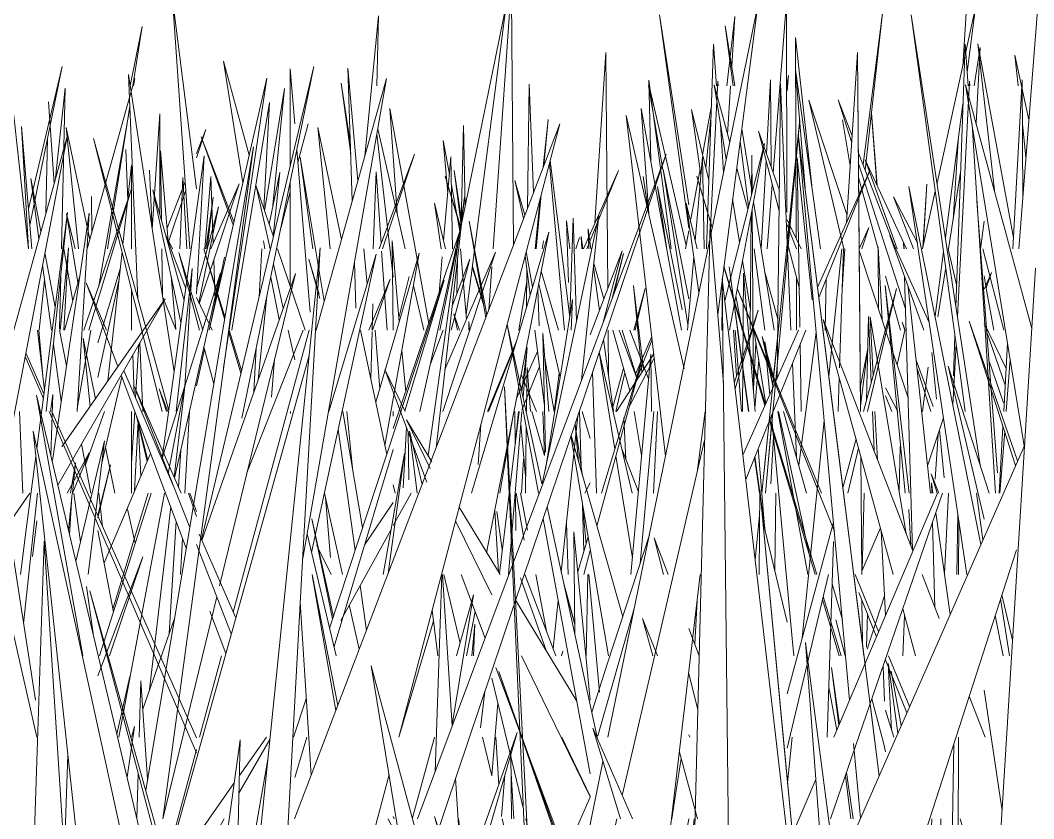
# Model space of a CAD drawing. Header units: millimetres. Extents: x -9575 to 27274, y -4387 to 11354.
# Drawn here: x -5585.32 to -5550.96, y 3088.62 to 3115.67 of the extents above; entities that cross this region are included whole.
import ezdxf

# ---------------------------------------------------------------- set-up
doc = ezdxf.new("R2010")
doc.units = ezdxf.units.MM
doc.layers.add('G-IMPT', color=8, linetype='Continuous', lineweight=9)

# ---------------------------------------------------------------- blocks, each defined once
blk = doc.blocks.new('Grass Array - 25_dwg-V15-North')
at = {"layer": 'G-IMPT'}
for p, q in [((-5569.29, 3107.931), (-5568.671, 3116.865)), ((-5568.598, 3108.05), (-5568.671, 3116.865)), ((-5554.236, 3110.147), (-5552.927, 3116.099)), ((-5553.214, 3113.917), (-5552.927, 3116.099)), ((-5561.416, 3115.485), (-5561.152, 3113.449)), ((-5561.416, 3115.485), (-5561.089, 3113.449)), ((-5552.292, 3109.908), (-5552.857, 3114.87)), ((-5551.647, 3108.298), (-5552.857, 3114.87)), ((-5551.483, 3113.449), (-5551.595, 3114.484)), ((-5551.121, 3112.296), (-5551.595, 3114.484)), ((-5581.328, 3106.217), (-5581.653, 3113.837)), ((-5580.102, 3103.758), (-5581.653, 3113.837)), ((-5576.164, 3114.024), (-5576.011, 3112.159)), ((-5576.164, 3114.024), (-5576.163, 3110.745)), ((-5573.872, 3110.235), (-5574.214, 3114.054)), ((-5574.06, 3109.559), (-5574.214, 3114.054)), ((-5576.865, 3112.881), (-5578.141, 3105.172)), ((-5578.141, 3105.172), (-5576.865, 3112.881)), ((-5576.865, 3112.881), (-5577.06, 3109.28)), ((-5557.394, 3107.931), (-5558.581, 3112.967)), ((-5557.289, 3109.094), (-5558.581, 3112.967)), ((-5553.954, 3108.304), (-5553.356, 3112.843)), ((-5551.22, 3111.022), (-5551.343, 3112.16)), ((-5560.855, 3111.997), (-5560.507, 3109.831)), ((-5559.59, 3109.216), (-5560.29, 3111.915)), ((-5559.582, 3109.909), (-5560.29, 3111.915)), ((-5580.284, 3102.449), (-5582.836, 3111.662)), ((-5580.502, 3102.413), (-5582.836, 3111.662)), ((-5578.1, 3108.739), (-5579.182, 3111.72)), ((-5578.076, 3108.844), (-5579.182, 3111.72)), ((-5561.43, 3106.166), (-5560.088, 3111.492)), ((-5561.27, 3105.172), (-5560.088, 3111.492)), ((-5560.91, 3111.578), (-5560.623, 3109.368)), ((-5575.939, 3111.288), (-5575.487, 3105.776)), ((-5560.53, 3109.739), (-5560.517, 3111.1)), ((-5560.507, 3109.827), (-5560.517, 3111.1)), ((-5581.547, 3110.767), (-5581.841, 3108.071)), ((-5581.547, 3110.767), (-5581.546, 3107.931)), ((-5558.884, 3105.273), (-5558.974, 3111.006)), ((-5558.472, 3106.196), (-5558.974, 3111.006)), ((-5580.846, 3108.593), (-5580.938, 3110.596)), ((-5576.882, 3108.761), (-5576.513, 3110.517)), ((-5576.741, 3108.35), (-5576.513, 3110.517)), ((-5563.522, 3110.619), (-5562.682, 3105.366)), ((-5563.522, 3110.619), (-5562.655, 3106.238)), ((-5579.812, 3110.346), (-5579.907, 3107.931)), ((-5579.812, 3110.346), (-5579.668, 3107.931)), ((-5579.249, 3106.068), (-5577.898, 3110.126)), ((-5578.854, 3107.931), (-5577.898, 3110.126)), ((-5576.163, 3110.195), (-5576.162, 3106.657)), ((-5568.21, 3109.068), (-5568.553, 3110.241)), ((-5568.255, 3108.95), (-5568.553, 3110.241)), ((-5583.165, 3105.172), (-5581.552, 3109.96)), ((-5582.992, 3105.172), (-5581.552, 3109.96)), ((-5579.869, 3105.43), (-5580.822, 3109.929)), ((-5579.765, 3106.177), (-5580.822, 3109.929)), ((-5554.724, 3107.931), (-5554.295, 3109.878)), ((-5560.457, 3109.521), (-5559.757, 3105.172)), ((-5579.34, 3106.559), (-5578.593, 3109.345)), ((-5579.261, 3106.093), (-5578.593, 3109.345)), ((-5565.699, 3109.059), (-5567.62, 3099.962)), ((-5565.699, 3109.059), (-5566.29, 3103.476)), ((-5560.574, 3105.172), (-5560.536, 3109.098)), ((-5560.459, 3103.095), (-5560.503, 3109.271)), ((-5566.684, 3105.634), (-5566.568, 3108.969)), ((-5566.456, 3105.472), (-5566.568, 3108.969)), ((-5558.846, 3107.931), (-5559.317, 3108.906)), ((-5559.006, 3107.931), (-5559.317, 3108.742)), ((-5572.671, 3101.838), (-5570.424, 3108.493)), ((-5571.768, 3102.413), (-5570.424, 3108.493)), ((-5566.046, 3107.931), (-5566.068, 3108.6)), ((-5565.974, 3107.931), (-5566.068, 3108.6)), ((-5577.022, 3107.931), (-5577.077, 3108.198)), ((-5572.467, 3105.462), (-5572.714, 3108.202)), ((-5572.67, 3105.172), (-5572.714, 3108.202)), ((-5558.904, 3106.569), (-5559.317, 3108.161)), ((-5581.868, 3107.826), (-5582.345, 3103.456)), ((-5577.133, 3107.931), (-5577.222, 3106.299)), ((-5573.557, 3106.728), (-5573.665, 3107.931)), ((-5573.264, 3102.736), (-5571.79, 3107.775)), ((-5572.953, 3101.267), (-5571.79, 3107.775)), ((-5570.996, 3102.413), (-5569.203, 3107.817)), ((-5570.919, 3103.843), (-5569.203, 3107.817)), ((-5568.03, 3106.366), (-5568.202, 3107.688)), ((-5567.952, 3106.629), (-5568.163, 3107.837)), ((-5564.911, 3107.862), (-5565.995, 3105.012)), ((-5564.911, 3107.862), (-5565.555, 3105.441)), ((-5560.437, 3107.931), (-5560.079, 3105.172)), ((-5555.98, 3105.172), (-5556.879, 3107.866)), ((-5554.304, 3105.647), (-5554.016, 3107.833)), ((-5553.569, 3106.663), (-5553.855, 3107.931)), ((-5575.184, 3106.394), (-5575.534, 3107.576)), ((-5575.163, 3106.246), (-5575.534, 3107.576)), ((-5573.936, 3105.919), (-5573.989, 3107.476)), ((-5570.709, 3105.172), (-5570.075, 3107.581)), ((-5570.674, 3105.989), (-5570.075, 3107.581)), ((-5569.433, 3105.864), (-5569.333, 3107.314)), ((-5565.529, 3106.236), (-5565.87, 3107.438)), ((-5576.536, 3105.536), (-5576.825, 3106.959)), ((-5572.133, 3106.985), (-5572.478, 3105.592)), ((-5567.07, 3105.172), (-5567.655, 3107.172)), ((-5565.681, 3105.836), (-5565.885, 3107.296)), ((-5561.528, 3105.172), (-5561.509, 3106.965)), ((-5560.792, 3107.107), (-5560.831, 3102.413)), ((-5560.792, 3107.107), (-5560.402, 3102.413)), ((-5560.402, 3102.413), (-5560.792, 3107.107)), ((-5567.014, 3103.577), (-5567.742, 3106.727)), ((-5581.545, 3106.546), (-5581.544, 3105.172)), ((-5577.254, 3103.489), (-5576.955, 3106.326)), ((-5573.386, 3105.172), (-5573.362, 3106.069)), ((-5567.516, 3100.451), (-5566.591, 3106.212)), ((-5566.638, 3105.172), (-5566.591, 3106.212)), ((-5570.614, 3105.724), (-5570.49, 3105.172)), ((-5570.614, 3105.724), (-5570.425, 3105.172)), ((-5570.425, 3105.172), (-5570.614, 3105.724)), ((-5556.56, 3105.631), (-5556.631, 3102.787)), ((-5556.56, 3105.631), (-5556.467, 3103.393)), ((-5555.315, 3105.172), (-5555.413, 3105.44)), ((-5555.327, 3105.172), (-5555.413, 3105.44)), ((-5582.954, 3102.584), (-5583.191, 3104.896)), ((-5582.77, 3102.848), (-5583.191, 3104.896)), ((-5573.429, 3103.521), (-5573.387, 3105.128)), ((-5573.131, 3103.189), (-5573.291, 3105.172)), ((-5571.41, 3104.032), (-5570.981, 3105.172)), ((-5567.542, 3102.614), (-5567.875, 3105.172)), ((-5567.393, 3102.413), (-5567.596, 3105.069)), ((-5567.507, 3101.036), (-5567.596, 3105.069)), ((-5564.647, 3103.127), (-5565.227, 3105.172)), ((-5564.397, 3103.515), (-5565.01, 3105.172)), ((-5555.215, 3102.879), (-5555.978, 3105.166)), ((-5555.589, 3103.998), (-5555.331, 3105.172)), ((-5581.408, 3102.877), (-5581.297, 3104.692)), ((-5581.165, 3102.413), (-5581.265, 3104.748)), ((-5577.316, 3104.56), (-5577.396, 3103.084)), ((-5569.476, 3102.413), (-5568.494, 3104.804)), ((-5569.439, 3102.413), (-5568.549, 3104.619)), ((-5565.202, 3102.413), (-5565.544, 3104.855)), ((-5558.839, 3102.413), (-5558.875, 3104.709)), ((-5556.84, 3103.224), (-5556.587, 3104.555)), ((-5572.251, 3103.08), (-5572.378, 3104.484)), ((-5567.215, 3102.413), (-5567.532, 3104.224)), ((-5565.16, 3101.143), (-5565.69, 3104.422)), ((-5564.575, 3099.654), (-5565.689, 3104.425)), ((-5565.108, 3102.413), (-5563.842, 3104.375)), ((-5564.674, 3102.569), (-5563.824, 3104.222)), ((-5564.612, 3096.895), (-5563.943, 3104.353)), ((-5563.915, 3102.413), (-5563.943, 3104.353)), ((-5556.835, 3102.599), (-5556.588, 3104.507)), ((-5554.257, 3102.836), (-5554.411, 3104.42)), ((-5568.135, 3103.907), (-5568.155, 3102.413)), ((-5568.155, 3102.413), (-5568.135, 3103.907)), ((-5568.135, 3103.907), (-5568.015, 3102.413)), ((-5554.367, 3102.583), (-5554.942, 3104.154)), ((-5554.443, 3102.413), (-5554.912, 3103.877)), ((-5554.533, 3103.915), (-5554.731, 3102.413)), ((-5551.98, 3102.705), (-5552.469, 3104.126)), ((-5565.784, 3099.654), (-5565.914, 3103.759)), ((-5555.568, 3102.413), (-5555.978, 3103.22)), ((-5555.769, 3102.413), (-5555.978, 3102.942)), ((-5581.543, 3102.413), (-5581.542, 3099.654)), ((-5581.542, 3100.666), (-5581.436, 3102.413)), ((-5576.161, 3102.413), (-5576.161, 3102.349)), ((-5568.542, 3101.259), (-5568.551, 3102.413)), ((-5566.418, 3102.266), (-5566.978, 3096.975)), ((-5566.299, 3100.544), (-5566.358, 3102.413)), ((-5565.995, 3101.498), (-5566.262, 3102.413)), ((-5556.426, 3102.413), (-5556.371, 3101.089)), ((-5581.441, 3099.725), (-5581.316, 3102.093)), ((-5581.234, 3100.212), (-5581.316, 3102.093)), ((-5572.333, 3099.833), (-5572.225, 3101.885)), ((-5569.703, 3101.973), (-5569.796, 3100.618)), ((-5568.162, 3101.867), (-5568.192, 3099.654)), ((-5568.192, 3099.654), (-5568.162, 3101.867)), ((-5572.149, 3100.105), (-5572.172, 3101.741)), ((-5553.999, 3100.168), (-5554.156, 3101.794)), ((-5582.113, 3099.654), (-5582.432, 3101.202)), ((-5560.299, 3101.167), (-5560.07, 3098.4)), ((-5560.07, 3098.4), (-5560.299, 3101.167)), ((-5564.563, 3097.45), (-5565.123, 3100.917)), ((-5566.174, 3099.654), (-5565.995, 3100.002)), ((-5582.536, 3098.51), (-5582.654, 3099.654)), ((-5574.971, 3099.493), (-5574.804, 3097.469)), ((-5568.518, 3098.378), (-5568.529, 3099.654)), ((-5556.708, 3099.654), (-5556.773, 3097.04)), ((-5566.207, 3097.682), (-5566.257, 3099.238)), ((-5566.746, 3096.895), (-5566.802, 3098.637)), ((-5566.137, 3094.136), (-5566.07, 3096.895)), ((-5567.08, 3096.011), (-5567.252, 3094.384)), ((-5556.018, 3092.6), (-5556.067, 3093.784))]:
    blk.add_line(p, q, dxfattribs=at)
blk = doc.blocks.new('Grass Array - Grass Array-440235-North')
blk.add_blockref('Grass Array - 25_dwg-V15-North', (0, 0))
blk = doc.blocks.new('Grass Array - 25_dwg-V20-North')
at = {"layer": 'G-IMPT'}
for p, q in [((-5579.571, 3107.931), (-5580.159, 3116.393)), ((-5579.349, 3109.955), (-5580.159, 3116.393)), ((-5556.743, 3110.783), (-5556.09, 3115.907)), ((-5556.673, 3110.601), (-5556.09, 3115.907)), ((-5553.366, 3114.104), (-5553.252, 3115.928)), ((-5573.64, 3111.063), (-5573.171, 3115.818)), ((-5573.231, 3113.449), (-5573.171, 3115.818)), ((-5561.367, 3113.449), (-5561.096, 3115.8)), ((-5561.197, 3114.119), (-5561.096, 3115.8)), ((-5581.587, 3113.449), (-5581.185, 3115.463)), ((-5581.499, 3113.449), (-5581.185, 3115.463)), ((-5559.009, 3108.287), (-5559.036, 3115.093)), ((-5558.485, 3110.073), (-5559.036, 3115.093)), ((-5577.773, 3110.165), (-5578.426, 3114.291)), ((-5577.558, 3111.105), (-5578.426, 3114.291)), ((-5574.125, 3111.459), (-5574.437, 3113.544)), ((-5574.115, 3111.147), (-5574.437, 3113.544)), ((-5563.941, 3110.904), (-5564.003, 3113.642)), ((-5563.251, 3107.931), (-5564.003, 3113.642)), ((-5559.329, 3113.449), (-5559.268, 3113.798)), ((-5559.317, 3113.278), (-5559.268, 3113.798)), ((-5577.035, 3109.206), (-5576.361, 3113.359)), ((-5576.75, 3109.391), (-5576.361, 3113.359)), ((-5563.53, 3110.619), (-5564.016, 3113.449)), ((-5562.746, 3108.035), (-5564.001, 3113.449)), ((-5561.335, 3111.796), (-5561.237, 3113.449)), ((-5584.362, 3112.905), (-5584.173, 3110.143)), ((-5584.173, 3110.143), (-5584.362, 3112.905)), ((-5582.358, 3107.931), (-5581.607, 3112.758)), ((-5580.845, 3108.59), (-5580.59, 3112.505)), ((-5580.591, 3109.108), (-5580.59, 3112.505)), ((-5562.244, 3110.42), (-5562.558, 3112.648)), ((-5561.975, 3110.259), (-5562.558, 3112.648)), ((-5562.183, 3111.113), (-5561.89, 3112.716)), ((-5562.077, 3110.677), (-5561.899, 3112.47)), ((-5556.278, 3110.092), (-5556.462, 3112.518)), ((-5556.266, 3110.068), (-5556.461, 3112.531)), ((-5570.373, 3108.822), (-5570.294, 3112.109)), ((-5570.239, 3109.362), (-5570.294, 3112.109)), ((-5557.183, 3110.739), (-5557.436, 3112.297)), ((-5579.349, 3111.16), (-5579.03, 3111.974)), ((-5579.349, 3111.007), (-5579.03, 3111.974)), ((-5584.391, 3111.673), (-5584.45, 3109.14)), ((-5570.826, 3109.815), (-5570.981, 3111.598)), ((-5570.77, 3110.461), (-5570.981, 3111.598)), ((-5553.688, 3108.913), (-5553.523, 3111.577)), ((-5581.735, 3111.29), (-5581.677, 3109.575)), ((-5580.566, 3111.246), (-5580.532, 3108.902)), ((-5580.566, 3111.246), (-5580.292, 3108.049)), ((-5573.353, 3107.931), (-5573.257, 3110.54)), ((-5573.085, 3108.114), (-5573.257, 3110.54)), ((-5570.346, 3108.84), (-5570.602, 3110.579)), ((-5570.602, 3110.579), (-5570.366, 3108.742)), ((-5570.367, 3108.741), (-5570.602, 3110.579)), ((-5562.581, 3108.937), (-5562.272, 3110.624)), ((-5580.342, 3108.63), (-5579.728, 3110.194)), ((-5579.057, 3107.931), (-5578.86, 3110.378)), ((-5578.778, 3108.105), (-5578.86, 3110.378)), ((-5570.411, 3108.522), (-5570.701, 3110.089)), ((-5564.019, 3109.151), (-5564.195, 3110.378)), ((-5564.017, 3109.182), (-5564.195, 3110.378)), ((-5556.234, 3107.931), (-5556.9, 3110.35)), ((-5580.299, 3108.132), (-5579.709, 3109.918)), ((-5582.908, 3109.702), (-5582.894, 3108.475)), ((-5555.028, 3107.931), (-5555.712, 3109.692)), ((-5554.901, 3108.125), (-5555.712, 3109.692)), ((-5583.365, 3106.789), (-5583.756, 3109.125)), ((-5583.454, 3107.931), (-5583.756, 3109.125)), ((-5566.683, 3107.931), (-5566.8, 3108.872)), ((-5566.736, 3106.791), (-5566.8, 3108.872)), ((-5566.305, 3108.35), (-5566.284, 3107.931)), ((-5566.305, 3108.35), (-5566.241, 3107.931)), ((-5562.765, 3107.931), (-5562.655, 3108.533)), ((-5566.484, 3107.931), (-5566.353, 3108.314)), ((-5566.481, 3107.931), (-5566.353, 3108.314)), ((-5556.095, 3105.516), (-5556.233, 3107.999)), ((-5556.218, 3105.884), (-5556.233, 3107.999)), ((-5580.518, 3107.931), (-5580.495, 3106.314)), ((-5578.871, 3105.375), (-5578.393, 3107.642)), ((-5572.877, 3105.172), (-5573.066, 3107.843)), ((-5565.249, 3106.258), (-5564.864, 3107.769)), ((-5565.18, 3106.443), (-5564.864, 3107.769)), ((-5578.707, 3106.15), (-5578.758, 3107.544)), ((-5580.203, 3107.006), (-5580.048, 3105.203)), ((-5558.997, 3105.172), (-5559.004, 3106.955)), ((-5555.475, 3105.172), (-5555.978, 3107.001)), ((-5568.411, 3105.172), (-5568.149, 3106.828)), ((-5580.045, 3105.195), (-5580.495, 3106.316)), ((-5564.907, 3105.172), (-5564.439, 3103.63)), ((-5564.654, 3105.172), (-5564.018, 3103.525)), ((-5564.018, 3103.525), (-5564.654, 3105.172)), ((-5564.46, 3103.685), (-5563.91, 3104.962)), ((-5564.408, 3103.545), (-5563.897, 3104.852)), ((-5581.501, 3104.34), (-5581.455, 3102.987)), ((-5572.671, 3102.263), (-5572.681, 3102.413)), ((-5568.327, 3099.654), (-5568.251, 3100.804))]:
    blk.add_line(p, q, dxfattribs=at)
blk = doc.blocks.new('Grass Array - 25_dwg-V22-North')
at = {"layer": 'G-IMPT'}
for p, q in [((-5556.278, 3110.092), (-5556.462, 3112.518)), ((-5556.266, 3110.068), (-5556.461, 3112.531)), ((-5564.019, 3109.151), (-5564.195, 3110.378)), ((-5564.017, 3109.182), (-5564.195, 3110.378)), ((-5566.484, 3107.931), (-5566.353, 3108.314)), ((-5566.481, 3107.931), (-5566.353, 3108.314))]:
    blk.add_line(p, q, dxfattribs=at)
blk = doc.blocks.new('Grass Array - Grass Array-V24-North')
for name in ['Grass Array - 25_dwg-V20-North', 'Grass Array - 25_dwg-V22-North']:
    blk.add_blockref(name, (0, 0))
blk = doc.blocks.new('Grass Array - 25_dwg-V30-North')
at = {"layer": 'G-IMPT'}
for p, q in [((-5559.313, 3108.162), (-5558.893, 3112.304)), ((-5559.295, 3107.931), (-5558.893, 3112.304)), ((-5559.775, 3103.596), (-5559.642, 3104.91)), ((-5560.051, 3102.658), (-5560.466, 3104.036)), ((-5560.069, 3102.618), (-5560.465, 3103.951)), ((-5560.099, 3100.404), (-5559.928, 3102.09)), ((-5559.961, 3100.67), (-5559.843, 3101.959))]:
    blk.add_line(p, q, dxfattribs=at)
blk = doc.blocks.new('Grass Array - 25_dwg-V34-North')
at = {"layer": 'G-IMPT'}
for p, q in [((-5559.313, 3108.162), (-5558.893, 3112.304)), ((-5559.295, 3107.931), (-5558.893, 3112.304)), ((-5560.069, 3102.618), (-5561.464, 3107.312)), ((-5560.051, 3102.658), (-5561.46, 3107.339)), ((-5560.819, 3103.847), (-5560.997, 3105.172)), ((-5560.818, 3103.902), (-5560.992, 3105.172)), ((-5559.775, 3103.596), (-5559.642, 3104.91)), ((-5560.174, 3099.654), (-5559.928, 3102.09)), ((-5559.961, 3100.67), (-5559.843, 3101.959)), ((-5568.726, 3099.764), (-5568.798, 3101.162)), ((-5568.743, 3099.654), (-5568.809, 3101.1))]:
    blk.add_line(p, q, dxfattribs=at)
blk = doc.blocks.new('Grass Array - 25_dwg-V37-North')
at = {"layer": 'G-IMPT'}
for p, q in [((-5559.313, 3108.162), (-5558.893, 3112.304)), ((-5559.295, 3107.931), (-5558.893, 3112.304)), ((-5560.069, 3102.618), (-5561.464, 3107.312)), ((-5560.051, 3102.658), (-5561.46, 3107.339)), ((-5560.626, 3102.413), (-5561.285, 3107.322)), ((-5560.615, 3102.413), (-5561.285, 3107.322)), ((-5559.775, 3103.596), (-5559.642, 3104.91)), ((-5560.174, 3099.654), (-5559.928, 3102.09)), ((-5559.961, 3100.67), (-5559.843, 3101.959)), ((-5568.726, 3099.764), (-5568.798, 3101.162)), ((-5568.743, 3099.654), (-5568.809, 3101.1)), ((-5560.256, 3099.654), (-5560.419, 3100.868)), ((-5560.065, 3098.381), (-5560.408, 3100.896))]:
    blk.add_line(p, q, dxfattribs=at)
blk = doc.blocks.new('Grass Array - Grass Array-440908-North')
for name in ['Grass Array - 25_dwg-V34-North', 'Grass Array - 25_dwg-V37-North', 'Grass Array - 25_dwg-V37-North', 'Grass Array - 25_dwg-V30-North']:
    blk.add_blockref(name, (0, 0))
blk = doc.blocks.new('Grass Array - 25_dwg-V40-North')
at = {"layer": 'G-IMPT'}
for p, q in [((-5567.586, 3110.702), (-5567.423, 3112.304)), ((-5567.566, 3110.754), (-5567.423, 3112.304)), ((-5554.718, 3107.958), (-5554.583, 3110.12)), ((-5554.708, 3108.002), (-5554.583, 3110.12)), ((-5567.825, 3107.931), (-5567.656, 3109.77)), ((-5567.843, 3108.162), (-5567.695, 3109.62)), ((-5569.601, 3105.991), (-5569.994, 3107.312)), ((-5569.624, 3106.123), (-5569.99, 3107.339))]:
    blk.add_line(p, q, dxfattribs=at)
blk = doc.blocks.new('Grass Array - 25_dwg-V44-North')
at = {"layer": 'G-IMPT'}
for p, q in [((-5567.586, 3110.702), (-5567.423, 3112.304)), ((-5567.566, 3110.754), (-5567.423, 3112.304)), ((-5554.718, 3107.958), (-5554.583, 3110.12)), ((-5554.708, 3108.002), (-5554.583, 3110.12)), ((-5567.825, 3107.931), (-5567.656, 3109.77)), ((-5567.843, 3108.162), (-5567.695, 3109.62)), ((-5569.601, 3105.991), (-5569.994, 3107.312)), ((-5569.624, 3106.123), (-5569.99, 3107.339))]:
    blk.add_line(p, q, dxfattribs=at)
blk = doc.blocks.new('Grass Array - 25_dwg-V46-North')
at = {"layer": 'G-IMPT'}
for p, q in [((-5559.34, 3116.294), (-5559.791, 3110.501)), ((-5559.34, 3116.294), (-5559.323, 3109.175)), ((-5570.35, 3108.822), (-5568.841, 3116.187)), ((-5570.203, 3105.703), (-5568.841, 3116.187)), ((-5562.655, 3109.418), (-5563.64, 3115.854)), ((-5562.655, 3108.627), (-5563.64, 3115.854)), ((-5562.056, 3107.931), (-5561.816, 3114.861)), ((-5561.709, 3113.449), (-5561.816, 3114.861)), ((-5565.466, 3114.584), (-5565.838, 3108.803)), ((-5565.466, 3114.584), (-5565.398, 3106.58)), ((-5565.398, 3106.58), (-5565.466, 3114.584)), ((-5552.976, 3113.449), (-5552.772, 3114.749)), ((-5552.911, 3112.185), (-5552.772, 3114.749)), ((-5585.041, 3109.285), (-5583.893, 3114.105)), ((-5584.993, 3108.729), (-5583.893, 3114.105)), ((-5558.709, 3109.984), (-5559.034, 3113.989)), ((-5559.034, 3113.989), (-5558.184, 3107.931)), ((-5581.433, 3113.7), (-5583.046, 3107.931)), ((-5583.046, 3107.931), (-5581.433, 3113.7)), ((-5581.433, 3113.7), (-5581.477, 3113.449)), ((-5568.119, 3109.305), (-5568.068, 3113.505)), ((-5567.914, 3109.843), (-5568.068, 3113.505)), ((-5561.668, 3113.603), (-5561.942, 3108.225)), ((-5561.383, 3110.952), (-5561.795, 3113.486)), ((-5561.264, 3111.534), (-5561.795, 3113.486)), ((-5561.668, 3113.603), (-5561.659, 3113.449)), ((-5561.659, 3113.449), (-5561.668, 3113.603)), ((-5560.02, 3111.151), (-5559.882, 3113.659)), ((-5559.865, 3110.713), (-5559.882, 3113.659)), ((-5557.591, 3112.972), (-5557.131, 3111.55)), ((-5557.591, 3112.972), (-5557.118, 3111.751)), ((-5557.118, 3111.751), (-5557.591, 3112.972)), ((-5581.605, 3112.715), (-5582.66, 3106.671)), ((-5572.542, 3109.121), (-5572.793, 3112.679)), ((-5571.471, 3105.392), (-5572.793, 3112.679)), ((-5575.903, 3110.847), (-5575.558, 3112.163)), ((-5567.586, 3110.702), (-5567.423, 3112.304)), ((-5567.566, 3110.754), (-5567.423, 3112.304)), ((-5561.575, 3112.135), (-5561.473, 3110.516)), ((-5561.473, 3110.516), (-5561.575, 3112.135)), ((-5583.34, 3107.931), (-5583.759, 3112.037)), ((-5582.958, 3108.246), (-5583.759, 3112.037)), ((-5572.671, 3106.965), (-5573.231, 3111.82)), ((-5572.27, 3107.931), (-5573.2, 3111.997)), ((-5573.153, 3107.931), (-5571.955, 3111.134)), ((-5573.036, 3107.931), (-5571.955, 3111.134)), ((-5556.907, 3111.206), (-5555.64, 3107.931)), ((-5555.64, 3107.931), (-5556.907, 3111.206)), ((-5570.967, 3108.198), (-5570.719, 3111.048)), ((-5570.661, 3107.931), (-5570.719, 3111.048)), ((-5567.38, 3110.823), (-5566.866, 3105.172)), ((-5567.356, 3110.912), (-5566.688, 3105.609)), ((-5566.688, 3105.609), (-5567.356, 3110.912)), ((-5560.198, 3107.931), (-5560.033, 3110.924)), ((-5556.904, 3110.848), (-5555.304, 3105.896)), ((-5555.585, 3107.931), (-5556.674, 3110.944)), ((-5555.273, 3107.931), (-5556.674, 3110.944)), ((-5570.385, 3108.651), (-5570.908, 3110.39)), ((-5570.388, 3108.638), (-5570.908, 3110.39)), ((-5566.227, 3107.931), (-5565.041, 3110.587)), ((-5566.109, 3107.931), (-5565.041, 3110.587)), ((-5560.648, 3109.268), (-5561.028, 3110.666)), ((-5553.842, 3107.931), (-5553.436, 3110.52)), ((-5559.821, 3110.108), (-5559.991, 3107.931)), ((-5554.718, 3107.958), (-5554.583, 3110.12)), ((-5554.708, 3108.002), (-5554.583, 3110.12)), ((-5576.477, 3108.663), (-5576.163, 3109.858)), ((-5567.825, 3107.931), (-5567.656, 3109.77)), ((-5563.41, 3107.981), (-5563.718, 3110.043)), ((-5562.878, 3105.866), (-5563.718, 3110.043)), ((-5579.03, 3107.931), (-5578.782, 3109.678)), ((-5578.982, 3107.931), (-5578.782, 3109.678)), ((-5571.052, 3107.931), (-5571.276, 3109.479)), ((-5570.902, 3107.931), (-5571.276, 3109.479)), ((-5567.866, 3107.931), (-5567.695, 3109.62)), ((-5560.929, 3108.153), (-5561.165, 3109.609)), ((-5552.767, 3107.931), (-5552.64, 3108.87)), ((-5556.872, 3107.931), (-5556.553, 3108.655)), ((-5556.787, 3107.931), (-5556.553, 3108.655)), ((-5583.685, 3107.957), (-5583.97, 3105.172)), ((-5583.685, 3107.957), (-5583.841, 3105.172)), ((-5583.541, 3106.159), (-5583.841, 3107.931)), ((-5571.12, 3106.431), (-5571.013, 3107.661)), ((-5571.098, 3105.172), (-5570.532, 3107.931)), ((-5570.188, 3105.534), (-5570.39, 3107.931)), ((-5570.521, 3106.393), (-5570.491, 3107.583)), ((-5569.601, 3105.991), (-5569.994, 3107.312)), ((-5569.624, 3106.123), (-5569.99, 3107.339)), ((-5560.566, 3105.919), (-5560.828, 3107.533)), ((-5583.292, 3107.049), (-5583.817, 3105.172)), ((-5583.817, 3105.172), (-5583.292, 3107.049)), ((-5582.687, 3104.737), (-5581.931, 3107.246)), ((-5568.16, 3105.929), (-5568.144, 3107.24)), ((-5559.635, 3105.54), (-5560.08, 3107.177)), ((-5554.204, 3105.628), (-5553.942, 3107.293)), ((-5582.687, 3103.571), (-5581.974, 3106.856)), ((-5571.639, 3105.172), (-5571.985, 3106.685)), ((-5564.191, 3103.834), (-5564.522, 3106.69)), ((-5564.24, 3103.758), (-5564.522, 3106.69)), ((-5567.723, 3105.32), (-5567.775, 3106.554)), ((-5564.516, 3105.172), (-5564.135, 3106.583)), ((-5564.471, 3105.172), (-5564.135, 3106.583)), ((-5561.052, 3106.34), (-5560.845, 3105.172)), ((-5582.922, 3105.172), (-5583.385, 3102.52)), ((-5565.387, 3105.172), (-5565.374, 3103.639)), ((-5565.374, 3103.639), (-5565.387, 3105.172)), ((-5561.135, 3105.172), (-5561.036, 3103.619)), ((-5561.036, 3103.619), (-5561.135, 3105.172)), ((-5560.869, 3102.413), (-5561.079, 3105.172)), ((-5560.041, 3102.681), (-5560.445, 3105.172)), ((-5560.46, 3103.182), (-5560.374, 3104.734)), ((-5568.495, 3102.851), (-5567.781, 3104.45)), ((-5576.802, 3102.902), (-5576.695, 3104.197)), ((-5568.308, 3102.463), (-5567.714, 3103.939)), ((-5565.223, 3102.557), (-5564.863, 3103.888)), ((-5560.411, 3102.522), (-5560.283, 3104.173)), ((-5567.818, 3102.413), (-5568.336, 3103.67)), ((-5567.044, 3103.708), (-5567.215, 3102.415)), ((-5565.128, 3102.413), (-5564.816, 3103.723)), ((-5568.542, 3101.26), (-5568.425, 3102.413)), ((-5567.549, 3100.925), (-5567.971, 3102.413)), ((-5567.539, 3100.951), (-5567.601, 3102.413)), ((-5564.784, 3100.786), (-5564.858, 3102.212)), ((-5564.251, 3100.92), (-5564.501, 3102.413)), ((-5568.347, 3101.992), (-5568.185, 3100.23)), ((-5559.876, 3099.966), (-5559.777, 3101.561)), ((-5554.297, 3100.126), (-5554.197, 3101.645)), ((-5564.924, 3101.15), (-5564.361, 3099.696))]:
    blk.add_line(p, q, dxfattribs=at)
blk = doc.blocks.new('Grass Array - Grass Array-V47-North')
for name in ['Grass Array - 25_dwg-V46-North', 'Grass Array - 25_dwg-V40-North', 'Grass Array - 25_dwg-V40-North', 'Grass Array - 25_dwg-V44-North']:
    blk.add_blockref(name, (0, 0))
blk = doc.blocks.new('Grass Array - 25_dwg-V51-North')
at = {"layer": 'G-IMPT'}
for p, q in [((-5550.81, 3116.294), (-5551.461, 3107.931)), ((-5562.773, 3104.17), (-5560.311, 3116.187)), ((-5561.673, 3105.703), (-5560.311, 3116.187)), ((-5585.036, 3107.931), (-5585.89, 3115.61)), ((-5552.774, 3100.602), (-5555.11, 3115.854)), ((-5553.474, 3103.86), (-5555.11, 3115.854)), ((-5553.594, 3105.953), (-5553.286, 3114.861)), ((-5553.179, 3113.449), (-5553.286, 3114.861)), ((-5556.935, 3114.584), (-5557.308, 3108.803)), ((-5556.935, 3114.584), (-5556.836, 3102.741)), ((-5556.834, 3102.413), (-5556.935, 3114.584)), ((-5579.178, 3098.083), (-5575.363, 3114.105)), ((-5577.801, 3102.192), (-5575.363, 3114.105)), ((-5578.917, 3105.172), (-5576.962, 3113.705)), ((-5578.425, 3103.891), (-5576.962, 3113.705)), ((-5572.903, 3113.7), (-5575.741, 3097.439)), ((-5572.903, 3113.7), (-5575.287, 3105.172)), ((-5575.287, 3105.172), (-5572.903, 3113.7)), ((-5559.659, 3103.536), (-5559.538, 3113.505)), ((-5559.187, 3105.172), (-5559.538, 3113.505)), ((-5553.138, 3113.603), (-5553.544, 3105.629)), ((-5551.279, 3101.255), (-5553.265, 3113.486)), ((-5551.02, 3105.23), (-5553.265, 3113.486)), ((-5553.138, 3113.603), (-5553.129, 3113.449)), ((-5553.129, 3113.449), (-5553.138, 3113.603)), ((-5551.668, 3107.931), (-5551.352, 3113.659)), ((-5551.329, 3109.618), (-5551.352, 3113.659)), ((-5583.794, 3113.373), (-5584.122, 3110.328)), ((-5583.794, 3113.373), (-5583.925, 3107.931)), ((-5564.012, 3109.121), (-5564.263, 3112.679)), ((-5562.9, 3105.172), (-5564.263, 3112.679)), ((-5572.484, 3091.377), (-5567.028, 3112.163)), ((-5571.307, 3100.956), (-5567.028, 3112.163)), ((-5563.442, 3100.905), (-5564.773, 3112.449)), ((-5562.808, 3103.859), (-5564.773, 3112.449)), ((-5560.174, 3099.654), (-5558.893, 3112.304)), ((-5559.961, 3100.67), (-5558.893, 3112.304)), ((-5553.045, 3112.135), (-5552.401, 3101.96)), ((-5552.255, 3099.654), (-5553.045, 3112.135)), ((-5585.034, 3107.931), (-5585.279, 3112.067)), ((-5584.925, 3107.931), (-5585.279, 3112.067)), ((-5574.81, 3107.931), (-5575.229, 3112.037)), ((-5574.428, 3108.246), (-5575.229, 3112.037)), ((-5558.94, 3111.815), (-5557.198, 3092.648)), ((-5558.94, 3111.815), (-5557.501, 3100.398)), ((-5556.2, 3090.071), (-5558.94, 3111.815)), ((-5594.233, 3073.653), (-5583.734, 3111.737)), ((-5585.908, 3100.295), (-5583.734, 3111.737)), ((-5581.066, 3089.58), (-5577.413, 3111.385)), ((-5580.507, 3100.849), (-5579.082, 3111.083)), ((-5579.349, 3106.399), (-5579.082, 3111.083)), ((-5578.939, 3100.092), (-5577.413, 3111.385)), ((-5568.573, 3095.88), (-5563.425, 3111.134)), ((-5567.604, 3099.962), (-5563.425, 3111.134)), ((-5575.011, 3106.159), (-5575.834, 3111.029)), ((-5575.4, 3107.931), (-5575.834, 3111.029)), ((-5562.436, 3108.198), (-5562.189, 3111.048)), ((-5562.131, 3107.931), (-5562.189, 3111.048)), ((-5561.855, 3108.651), (-5562.378, 3110.39)), ((-5561.858, 3108.638), (-5562.378, 3110.39)), ((-5558.285, 3106.615), (-5556.511, 3110.587)), ((-5558.243, 3106.281), (-5556.511, 3110.587)), ((-5584.687, 3108.28), (-5584.965, 3110.314)), ((-5584.622, 3108.515), (-5584.965, 3110.314)), ((-5576.851, 3107.931), (-5577.324, 3110.052)), ((-5576.737, 3108.336), (-5577.324, 3110.052)), ((-5553.226, 3096.895), (-5555.187, 3110.043)), ((-5553.011, 3099.208), (-5555.187, 3110.043)), ((-5571.493, 3100.922), (-5570.252, 3109.678)), ((-5571.223, 3101.175), (-5570.252, 3109.678)), ((-5562.307, 3106.444), (-5562.746, 3109.479)), ((-5562.372, 3107.931), (-5562.746, 3109.479)), ((-5552.181, 3100.338), (-5552.881, 3109.545)), ((-5584.756, 3101.165), (-5583.715, 3109.161)), ((-5584.436, 3102.413), (-5583.715, 3109.161)), ((-5584.227, 3100.759), (-5582.982, 3109.137)), ((-5583.391, 3102.413), (-5582.982, 3109.137)), ((-5569.499, 3105.692), (-5570.098, 3108.87)), ((-5569.534, 3105.6), (-5570.098, 3108.87)), ((-5562.554, 3084.079), (-5561.931, 3108.781)), ((-5561.477, 3103.376), (-5561.931, 3108.781)), ((-5579.708, 3106.583), (-5580.392, 3108.415)), ((-5580.157, 3107.931), (-5580.392, 3108.415)), ((-5570.023, 3099.654), (-5567.398, 3108.496)), ((-5569.51, 3097.625), (-5567.398, 3108.496)), ((-5554.682, 3105.172), (-5555.838, 3108.375)), ((-5554.5, 3105.434), (-5555.838, 3108.375)), ((-5567.629, 3107.931), (-5567.578, 3108.2)), ((-5567.578, 3108.2), (-5567.625, 3107.931)), ((-5555.349, 3107.931), (-5555.37, 3108.129)), ((-5555.364, 3107.931), (-5555.37, 3108.129)), ((-5584.133, 3105.955), (-5584.483, 3107.791)), ((-5579.125, 3105.172), (-5579.939, 3107.8)), ((-5579.242, 3105.172), (-5579.939, 3107.8)), ((-5578.389, 3105.558), (-5579.099, 3107.931)), ((-5578.378, 3105.624), (-5579.091, 3107.931)), ((-5575.155, 3107.957), (-5578.153, 3078.615)), ((-5575.654, 3105.172), (-5576.598, 3107.931)), ((-5575.155, 3107.957), (-5575.757, 3097.154)), ((-5575.444, 3097.642), (-5573.251, 3107.745)), ((-5574.857, 3102.413), (-5573.251, 3107.745)), ((-5562.699, 3105.172), (-5562.483, 3107.661)), ((-5557.906, 3103.612), (-5557.469, 3107.931)), ((-5557.542, 3103.896), (-5557.406, 3107.931)), ((-5557.364, 3107.931), (-5557.453, 3106.551)), ((-5551.975, 3105.172), (-5552.679, 3107.931)), ((-5584.261, 3105.172), (-5584.563, 3107.375)), ((-5576.402, 3105.917), (-5576.734, 3107.405)), ((-5560.069, 3102.618), (-5561.464, 3107.312)), ((-5560.051, 3102.658), (-5561.46, 3107.339)), ((-5560.626, 3102.413), (-5561.285, 3107.322)), ((-5560.615, 3102.413), (-5561.285, 3107.322)), ((-5583.948, 3106.982), (-5583.991, 3105.212)), ((-5580.52, 3100.806), (-5578.528, 3107.11)), ((-5580.09, 3100.162), (-5578.528, 3107.11)), ((-5579.491, 3107.265), (-5580.029, 3102.413)), ((-5579.491, 3107.265), (-5579.743, 3103.265)), ((-5579.743, 3103.265), (-5579.491, 3107.265)), ((-5579.163, 3098.048), (-5575.989, 3107.095)), ((-5578.567, 3096.505), (-5575.989, 3107.095)), ((-5555.063, 3097.715), (-5555.336, 3106.985)), ((-5552.64, 3106.561), (-5552.394, 3107.128)), ((-5552.567, 3106.595), (-5552.64, 3107.013)), ((-5552.567, 3106.595), (-5552.394, 3107.128)), ((-5551.55, 3096.661), (-5550.894, 3107.268)), ((-5584.494, 3106.875), (-5584.678, 3105.172)), ((-5582.392, 3105.172), (-5583.079, 3106.774)), ((-5582.01, 3103.937), (-5583.079, 3106.774)), ((-5574.829, 3095.078), (-5570.946, 3106.862)), ((-5573.5, 3105.172), (-5572.776, 3106.902)), ((-5573.372, 3105.172), (-5572.776, 3106.902)), ((-5572.277, 3102.434), (-5570.946, 3106.862)), ((-5560.291, 3096.418), (-5561.516, 3106.911)), ((-5560.86, 3048), (-5561.516, 3106.911)), ((-5557.993, 3106.902), (-5558.03, 3105.172)), ((-5555.178, 3099.654), (-5555.991, 3106.69)), ((-5555.317, 3099.654), (-5555.991, 3106.69)), ((-5554.457, 3099.654), (-5555.209, 3106.631)), ((-5578.813, 3105.172), (-5579.349, 3106.273)), ((-5558.151, 3099.654), (-5560.998, 3106.564)), ((-5557.716, 3098.347), (-5560.998, 3106.564)), ((-5556.732, 3102.413), (-5555.605, 3106.583)), ((-5556.598, 3102.413), (-5555.605, 3106.583)), ((-5552.567, 3106.595), (-5552.314, 3105.172)), ((-5584.049, 3099.925), (-5580.409, 3106.23)), ((-5583.906, 3101.219), (-5580.409, 3106.23)), ((-5561.107, 3103.404), (-5560.303, 3105.846)), ((-5561.082, 3103.187), (-5560.303, 3105.846)), ((-5556.402, 3103.632), (-5556.506, 3105.623)), ((-5555.28, 3098.273), (-5556.506, 3105.623)), ((-5570.093, 3105.172), (-5570.112, 3105.466)), ((-5570.112, 3105.172), (-5570.112, 3105.466)), ((-5568.809, 3105.361), (-5567.753, 3099.654)), ((-5568.809, 3105.361), (-5567.63, 3099.962)), ((-5567.63, 3099.962), (-5568.809, 3105.361)), ((-5558.092, 3105.529), (-5555.72, 3096.895)), ((-5558.092, 3105.529), (-5555.053, 3097.689)), ((-5551.503, 3100.747), (-5553.146, 3105.481)), ((-5551.573, 3100.587), (-5553.146, 3105.481)), ((-5551.891, 3103.873), (-5552.64, 3105.407)), ((-5584.501, 3103.125), (-5584.729, 3105.172)), ((-5584.557, 3103.628), (-5584.689, 3105.172)), ((-5583.752, 3103.96), (-5583.983, 3105.172)), ((-5577.837, 3103.713), (-5578.259, 3105.122)), ((-5577.816, 3103.804), (-5578.238, 3105.172)), ((-5578.097, 3095.62), (-5575.526, 3105.172)), ((-5577.635, 3100.334), (-5575.725, 3105.172)), ((-5576.011, 3104.161), (-5576.236, 3105.172)), ((-5572.889, 3100.964), (-5573.778, 3105.172)), ((-5560.819, 3100.938), (-5558.929, 3105.172)), ((-5560.723, 3100.113), (-5558.689, 3105.172)), ((-5559.79, 3103.244), (-5560.16, 3104.954)), ((-5559.776, 3103.598), (-5560.16, 3104.954)), ((-5558.33, 3105.105), (-5558.925, 3100.592)), ((-5553.674, 3103.62), (-5553.627, 3104.982)), ((-5551.922, 3103.313), (-5552.574, 3105.172)), ((-5583.93, 3102.758), (-5584.194, 3104.683)), ((-5578.759, 3103.352), (-5579.091, 3104.606)), ((-5568.315, 3103.101), (-5568.132, 3104.585)), ((-5568.272, 3102.902), (-5568.132, 3104.585)), ((-5560.073, 3104.775), (-5559.79, 3103.243)), ((-5560.073, 3104.775), (-5559.908, 3102.979)), ((-5553.591, 3104.714), (-5553.697, 3102.625)), ((-5551.972, 3102.413), (-5551.844, 3104.734)), ((-5584.536, 3102.859), (-5585.15, 3104.282)), ((-5584.515, 3103.016), (-5585.128, 3104.399)), ((-5580.572, 3086.271), (-5575.528, 3104.311)), ((-5579.349, 3103.288), (-5579.068, 3104.516)), ((-5575.528, 3104.311), (-5576.116, 3102.208)), ((-5565.771, 3098.533), (-5564.2, 3104.315)), ((-5565.61, 3099.654), (-5564.2, 3104.315)), ((-5562.773, 3104.17), (-5565.394, 3091.377)), ((-5559.006, 3100.877), (-5559.14, 3104.05)), ((-5552.64, 3098.768), (-5553.862, 3103.956)), ((-5552.467, 3099.654), (-5553.862, 3103.956)), ((-5551.89, 3102.413), (-5551.753, 3104.173)), ((-5582.556, 3100.665), (-5581.878, 3103.587)), ((-5579.692, 3097.785), (-5581.9, 3103.647)), ((-5580.126, 3099.887), (-5581.807, 3103.809)), ((-5571.53, 3100.019), (-5572.955, 3103.844)), ((-5572.267, 3102.413), (-5572.955, 3103.844)), ((-5557.592, 3102.413), (-5557.553, 3103.568)), ((-5553.474, 3103.86), (-5553.277, 3102.413)), ((-5581.447, 3103.254), (-5579.575, 3098.482)), ((-5581.447, 3103.254), (-5579.867, 3099.654)), ((-5579.867, 3099.654), (-5581.447, 3103.254)), ((-5580.311, 3102.413), (-5580.613, 3103.184)), ((-5580.362, 3102.413), (-5580.613, 3103.184)), ((-5580.305, 3100.305), (-5579.733, 3103.349)), ((-5580.101, 3100.186), (-5579.733, 3103.349)), ((-5568.573, 3095.88), (-5568.906, 3103.246)), ((-5568.384, 3093.163), (-5568.906, 3103.246)), ((-5580.746, 3086.025), (-5584.771, 3102.964)), ((-5583.199, 3094.136), (-5584.771, 3102.964)), ((-5584.291, 3102.413), (-5584.22, 3102.986)), ((-5584.284, 3100.915), (-5584.22, 3102.986)), ((-5585.344, 3102.413), (-5585.23, 3099.654)), ((-5579.349, 3090.847), (-5584.343, 3102.413)), ((-5583.081, 3099.777), (-5584.248, 3102.413)), ((-5583.111, 3100.606), (-5582.461, 3102.413)), ((-5581.02, 3100.717), (-5581.392, 3102.298)), ((-5580.998, 3100.768), (-5581.341, 3102.163)), ((-5580.572, 3086.271), (-5576.116, 3102.208)), ((-5579.734, 3099.654), (-5579.576, 3102.413)), ((-5573.712, 3098.469), (-5574.378, 3102.413)), ((-5574.052, 3100.497), (-5574.247, 3102.413)), ((-5569.075, 3096.932), (-5568.4, 3102.413)), ((-5568.592, 3102.352), (-5569.06, 3099.654)), ((-5568.769, 3096.895), (-5568.312, 3102.413)), ((-5564.304, 3097.265), (-5563.835, 3102.413)), ((-5563.846, 3099.654), (-5563.717, 3102.413)), ((-5562.366, 3100.363), (-5562.1, 3102.413)), ((-5558.316, 3096.895), (-5559.901, 3102.158)), ((-5559.845, 3102.296), (-5559.147, 3094.727)), ((-5559.636, 3102.413), (-5558.614, 3096.895)), ((-5558.532, 3097.433), (-5559.61, 3102.413)), ((-5558.66, 3099.654), (-5559.441, 3102.413)), ((-5556.254, 3100.786), (-5556.339, 3102.413)), ((-5554.018, 3102.206), (-5554.557, 3100.577)), ((-5574.295, 3100.057), (-5574.54, 3101.805)), ((-5571.421, 3100.479), (-5572.229, 3102.136)), ((-5571.365, 3100.712), (-5572.229, 3102.136)), ((-5566.252, 3100.221), (-5566.507, 3101.976)), ((-5566.391, 3100.711), (-5566.507, 3101.976)), ((-5559.048, 3099.181), (-5559.919, 3102.113)), ((-5558.805, 3094.742), (-5558.058, 3102.113)), ((-5552.255, 3099.654), (-5552.401, 3101.96)), ((-5552, 3101.907), (-5552.124, 3099.654)), ((-5583.84, 3092.058), (-5584.883, 3101.744)), ((-5579.695, 3078.043), (-5584.883, 3101.744)), ((-5571.858, 3099.654), (-5572.124, 3101.748)), ((-5571.693, 3099.946), (-5572.124, 3101.748)), ((-5566.647, 3101.587), (-5565.371, 3094.136)), ((-5566.643, 3101.597), (-5564.894, 3095.454)), ((-5564.894, 3095.454), (-5566.643, 3101.597)), ((-5557.43, 3099.829), (-5556.982, 3101.488)), ((-5552.104, 3099.654), (-5551.942, 3101.737)), ((-5583.433, 3097.332), (-5582.463, 3101.423)), ((-5582.929, 3099.654), (-5583.247, 3101.315)), ((-5583.02, 3096.895), (-5582.463, 3101.423)), ((-5574.04, 3096.568), (-5572.671, 3101.123)), ((-5563.655, 3094.802), (-5562.116, 3101.44)), ((-5558.771, 3084.228), (-5551.264, 3101.29)), ((-5557.256, 3099.654), (-5556.894, 3101.17)), ((-5555.522, 3099.726), (-5555.49, 3101.231)), ((-5585.103, 3098.505), (-5584.792, 3100.894)), ((-5583.725, 3099.654), (-5582.978, 3101.018)), ((-5583.547, 3099.654), (-5582.978, 3101.018)), ((-5582.477, 3097.286), (-5580.901, 3100.995)), ((-5579.88, 3101.098), (-5579.958, 3099.86)), ((-5579.958, 3099.86), (-5579.88, 3101.098)), ((-5571.307, 3100.956), (-5576.018, 3088.618)), ((-5573.014, 3096.895), (-5572.296, 3100.989)), ((-5572.846, 3096.925), (-5572.296, 3100.989)), ((-5560.256, 3099.654), (-5560.419, 3100.868)), ((-5560.065, 3098.381), (-5560.408, 3100.896)), ((-5556.787, 3096.895), (-5556.821, 3100.903)), ((-5556.787, 3096.895), (-5556.821, 3100.903)), ((-5583.62, 3099.654), (-5583.445, 3100.674)), ((-5583.553, 3099.654), (-5583.445, 3100.674)), ((-5582.687, 3098.809), (-5582.259, 3100.611)), ((-5582.687, 3098.908), (-5582.259, 3100.611)), ((-5559.961, 3100.67), (-5560.054, 3099.654)), ((-5578.939, 3100.092), (-5580.489, 3088.618)), ((-5556.713, 3094.136), (-5557.501, 3100.398)), ((-5554.228, 3099.654), (-5554.438, 3100.302)), ((-5554.172, 3099.654), (-5554.438, 3100.302)), ((-5583.081, 3099.777), (-5579.349, 3091.353)), ((-5574.295, 3100.057), (-5573.965, 3097.701)), ((-5572.612, 3099.654), (-5572.671, 3099.93)), ((-5567.604, 3099.962), (-5571.847, 3088.618)), ((-5560.245, 3099.785), (-5560.261, 3096.895)), ((-5560.245, 3099.785), (-5559.382, 3090.679)), ((-5558.403, 3080.341), (-5560.245, 3099.785)), ((-5554.413, 3099.654), (-5554.422, 3099.994)), ((-5554.374, 3099.654), (-5554.422, 3099.994)), ((-5586.025, 3098.183), (-5584.999, 3099.654)), ((-5584.803, 3092.635), (-5585.886, 3099.654)), ((-5585.204, 3095.233), (-5584.731, 3099.654)), ((-5583.686, 3098.4), (-5583.555, 3099.635)), ((-5583.646, 3098.228), (-5583.566, 3099.533)), ((-5583.277, 3097.989), (-5583.505, 3099.654)), ((-5582.627, 3094.136), (-5580.884, 3099.654)), ((-5582.178, 3095.719), (-5580.981, 3099.654)), ((-5581.594, 3093.442), (-5580.427, 3099.654)), ((-5579.349, 3098.86), (-5579.619, 3099.654)), ((-5579.349, 3099.022), (-5579.575, 3099.654)), ((-5574.392, 3096.895), (-5575.007, 3099.654)), ((-5572.671, 3098.553), (-5572.06, 3099.654)), ((-5568.232, 3098.057), (-5568.507, 3099.654)), ((-5568.121, 3098.392), (-5568.36, 3099.654)), ((-5559.706, 3099.654), (-5559.738, 3097.027)), ((-5557.739, 3091.377), (-5554.217, 3099.654)), ((-5556.637, 3092.126), (-5554.047, 3099.654)), ((-5553.848, 3099.654), (-5553.988, 3096.92)), ((-5552.901, 3099.654), (-5552.684, 3098.063)), ((-5581.688, 3099.11), (-5581.42, 3097.959)), ((-5580.936, 3092.992), (-5580.217, 3099.18)), ((-5573.638, 3097.907), (-5572.671, 3099.334)), ((-5569.052, 3096.895), (-5570.436, 3099.178)), ((-5569.104, 3096.98), (-5569.233, 3099.051)), ((-5567.459, 3099.18), (-5566.54, 3094.973)), ((-5565.755, 3091.377), (-5567.459, 3099.18)), ((-5566.136, 3097.916), (-5566.271, 3099.394)), ((-5559.048, 3099.181), (-5558.368, 3096.895)), ((-5555.122, 3097.867), (-5555.194, 3099.095)), ((-5553.011, 3099.208), (-5552.75, 3097.912)), ((-5575.433, 3098.781), (-5574.727, 3095.388)), ((-5575.433, 3098.781), (-5574.703, 3095.459)), ((-5574.703, 3095.459), (-5575.433, 3098.781)), ((-5569.333, 3096.199), (-5570.559, 3098.712)), ((-5568.975, 3097.742), (-5569.155, 3099.031)), ((-5567.592, 3098.784), (-5565.995, 3090.143)), ((-5560.404, 3097.386), (-5560.25, 3098.907)), ((-5553.793, 3095.542), (-5554.279, 3098.981)), ((-5553.569, 3096.895), (-5553.533, 3098.957)), ((-5553.503, 3096.895), (-5553.5, 3098.731)), ((-5585.103, 3098.505), (-5585.313, 3096.895)), ((-5584.902, 3097.508), (-5584.753, 3098.706)), ((-5582.687, 3098.386), (-5582.159, 3095.62)), ((-5580.271, 3094.888), (-5580.032, 3098.687)), ((-5580.032, 3098.687), (-5580.167, 3096.539)), ((-5574.453, 3095.338), (-5572.748, 3098.414)), ((-5559.317, 3095.283), (-5560.143, 3098.703)), ((-5558.38, 3096.313), (-5557.745, 3098.664)), ((-5556.788, 3097.005), (-5556.153, 3098.469)), ((-5555.978, 3095.519), (-5556.128, 3098.38)), ((-5554.306, 3095.762), (-5554.386, 3098.67)), ((-5584.758, 3091.377), (-5586.307, 3098.197)), ((-5585.03, 3082.278), (-5584.505, 3098.024)), ((-5583.933, 3089.081), (-5584.505, 3098.024)), ((-5579.891, 3096.895), (-5579.821, 3098.127)), ((-5579.258, 3098.264), (-5578.012, 3095.426)), ((-5578.012, 3095.426), (-5579.258, 3098.264)), ((-5574.603, 3094.136), (-5575.596, 3098.273)), ((-5565.995, 3092.634), (-5566.548, 3098.343)), ((-5566.512, 3094.843), (-5566.548, 3098.343)), ((-5566.417, 3096.988), (-5566.061, 3098.166)), ((-5565.416, 3093.849), (-5563.988, 3098.238)), ((-5563.351, 3096.895), (-5563.823, 3098.135)), ((-5563.509, 3096.895), (-5563.823, 3098.135)), ((-5579.349, 3097.907), (-5578.163, 3094.885)), ((-5575.258, 3097.874), (-5574.781, 3096.895)), ((-5566.216, 3096.895), (-5565.995, 3097.71)), ((-5557.741, 3098.006), (-5557.964, 3091.377)), ((-5551.546, 3097.732), (-5557.155, 3080.341)), ((-5582.687, 3093.457), (-5581.163, 3097.493)), ((-5582.298, 3094.136), (-5581.163, 3097.493)), ((-5577.092, 3073.205), (-5575.757, 3097.154)), ((-5574.556, 3092.449), (-5575.424, 3096.895)), ((-5574.62, 3092.28), (-5575.407, 3096.807)), ((-5571.251, 3090.211), (-5571.021, 3096.895)), ((-5570.672, 3091.76), (-5571, 3096.895)), ((-5570.406, 3094.563), (-5570.963, 3096.895)), ((-5569.56, 3094.732), (-5570.366, 3096.895)), ((-5567.487, 3094.313), (-5568.359, 3096.78)), ((-5567.157, 3094.136), (-5568.208, 3096.895)), ((-5568, 3048), (-5562.266, 3096.895)), ((-5567.477, 3094.976), (-5567.839, 3096.895)), ((-5565.679, 3092.904), (-5566.043, 3096.895)), ((-5559.317, 3091.006), (-5557.913, 3096.895)), ((-5556.215, 3094.957), (-5557.014, 3096.895)), ((-5554.745, 3096.895), (-5554.166, 3095.401)), ((-5551.55, 3096.661), (-5552.472, 3081.767)), ((-5582.852, 3094.89), (-5583.071, 3096.485)), ((-5580.356, 3087.045), (-5582.96, 3096.336)), ((-5580.655, 3087.631), (-5582.96, 3096.336)), ((-5580.271, 3094.888), (-5580.167, 3096.539)), ((-5574.04, 3096.568), (-5574.678, 3094.448)), ((-5573.799, 3096.518), (-5573.585, 3094.992)), ((-5566.516, 3095.223), (-5566.883, 3096.542)), ((-5566.516, 3095.201), (-5566.869, 3096.48)), ((-5560.291, 3096.418), (-5554.637, 3048)), ((-5558.38, 3096.313), (-5559.317, 3092.848)), ((-5557.445, 3095.359), (-5557.789, 3096.576)), ((-5578.656, 3096.14), (-5580.487, 3088.618)), ((-5575.548, 3091.525), (-5575.824, 3095.96)), ((-5570.674, 3091.796), (-5569.956, 3096.207)), ((-5570.523, 3094.136), (-5569.956, 3096.207)), ((-5566.449, 3092.6), (-5568.534, 3096.041)), ((-5562.452, 3094.537), (-5562.37, 3096.006)), ((-5558.116, 3096.045), (-5557.549, 3094.136)), ((-5557.486, 3094.136), (-5558.091, 3096.148)), ((-5556.89, 3096.279), (-5556.291, 3094.78)), ((-5556.768, 3094.575), (-5556.78, 3096.014)), ((-5556.768, 3094.575), (-5556.78, 3096.014)), ((-5556.013, 3096.173), (-5556.61, 3094.365)), ((-5551.784, 3094.136), (-5552.081, 3096.073)), ((-5551.674, 3094.662), (-5552.038, 3096.207)), ((-5578.887, 3095.649), (-5578.349, 3094.221)), ((-5573.826, 3094.359), (-5574.162, 3095.863)), ((-5568.573, 3095.88), (-5571.575, 3086.976)), ((-5571.158, 3094.136), (-5571.354, 3095.682)), ((-5569.897, 3095.636), (-5570.189, 3094.136)), ((-5568.573, 3095.88), (-5567.932, 3081.629)), ((-5565.735, 3091.422), (-5564.5, 3095.738)), ((-5555.399, 3095.726), (-5554.962, 3094.136)), ((-5581.167, 3092.334), (-5580.091, 3095.4)), ((-5572.48, 3091.377), (-5571.308, 3095.324)), ((-5563.871, 3094.136), (-5564.22, 3095.405)), ((-5563.717, 3094.138), (-5564.22, 3095.405)), ((-5557.356, 3094.136), (-5557.665, 3095.355)), ((-5556.632, 3094.436), (-5556.597, 3095.574)), ((-5555.391, 3094.136), (-5555.337, 3095.501)), ((-5552.266, 3095.5), (-5551.992, 3094.136)), ((-5570.004, 3094.136), (-5569.91, 3095.211)), ((-5569.956, 3094.136), (-5569.91, 3095.211)), ((-5565.755, 3091.377), (-5566.54, 3094.973)), ((-5562.3, 3094.136), (-5562.655, 3095.068)), ((-5563.655, 3094.802), (-5564.907, 3089.401)), ((-5559.093, 3094.136), (-5559.147, 3094.727)), ((-5557.669, 3086.734), (-5558.697, 3094.593)), ((-5558.065, 3086.258), (-5558.697, 3094.593)), ((-5566.923, 3094.293), (-5566.966, 3094.136)), ((-5579.239, 3091.377), (-5578.496, 3094.136)), ((-5567.418, 3092.275), (-5568.326, 3094.136)), ((-5555.978, 3093.998), (-5555.262, 3092.204)), ((-5555.168, 3092.416), (-5555.877, 3094.136)), ((-5569.477, 3069.687), (-5573.418, 3093.796)), ((-5571.234, 3085.715), (-5573.418, 3093.796)), ((-5569.193, 3093.747), (-5566.844, 3087.442)), ((-5569.091, 3093.609), (-5566.459, 3086.175)), ((-5569.091, 3093.609), (-5566.481, 3086.069)), ((-5565.416, 3093.849), (-5565.942, 3092.232)), ((-5557.565, 3091.785), (-5557.819, 3093.744)), ((-5557.545, 3091.833), (-5557.819, 3093.744)), ((-5555.775, 3091.622), (-5555.893, 3093.874)), ((-5555.562, 3091.522), (-5555.878, 3093.838)), ((-5555.45, 3091.777), (-5555.787, 3093.619)), ((-5581.6, 3093.442), (-5582.042, 3091.479)), ((-5581.594, 3093.442), (-5581.982, 3091.377)), ((-5581.287, 3091.377), (-5581.233, 3093.293)), ((-5581.003, 3089.959), (-5581.233, 3093.293)), ((-5568.803, 3091.186), (-5569.333, 3093.377)), ((-5562.346, 3092.317), (-5562.655, 3093.531)), ((-5569.567, 3092.931), (-5569.72, 3091.692)), ((-5567.795, 3081.764), (-5568.384, 3093.163)), ((-5557.907, 3093.076), (-5557.637, 3091.617)), ((-5552.031, 3088.888), (-5552.64, 3092.973)), ((-5576.049, 3091.377), (-5575.62, 3092.679)), ((-5569.333, 3090.079), (-5569.129, 3092.536)), ((-5556.045, 3091.139), (-5556.445, 3092.684)), ((-5553.146, 3092.769), (-5552.607, 3091.377)), ((-5567.418, 3092.275), (-5565.995, 3089.356)), ((-5556.2, 3090.071), (-5556.507, 3092.505)), ((-5555.7, 3091.377), (-5555.978, 3092.291)), ((-5583.84, 3092.058), (-5582.954, 3083.832)), ((-5556.637, 3092.126), (-5557.844, 3088.618)), ((-5581.695, 3090.021), (-5581.447, 3091.747)), ((-5581.544, 3091.377), (-5581.447, 3091.747)), ((-5575.548, 3091.525), (-5575.458, 3090.086)), ((-5570.926, 3084.575), (-5568.47, 3091.542)), ((-5570.711, 3083.786), (-5568.47, 3091.542)), ((-5564.969, 3088.618), (-5565.908, 3091.686)), ((-5564.564, 3088.618), (-5565.908, 3091.686)), ((-5580.523, 3072.065), (-5577.861, 3091.289)), ((-5578.04, 3083.515), (-5577.861, 3091.289)), ((-5577.903, 3089.487), (-5576.856, 3091.307)), ((-5577.889, 3090.078), (-5576.973, 3091.377)), ((-5575.601, 3091.377), (-5576.011, 3090.012)), ((-5572.025, 3088.642), (-5571.277, 3091.377)), ((-5569.333, 3090.073), (-5569.644, 3091.377)), ((-5569.195, 3091.377), (-5569.091, 3089.782)), ((-5568.803, 3091.186), (-5568.261, 3088.942)), ((-5565.995, 3089.382), (-5566.955, 3091.377)), ((-5562.622, 3091.377), (-5562.655, 3091.46)), ((-5559.302, 3089.83), (-5559.145, 3091.377)), ((-5557.063, 3091.165), (-5556.833, 3088.632)), ((-5553.525, 3084.683), (-5553.513, 3091.377)), ((-5580.381, 3087.134), (-5579.349, 3090.968)), ((-5568.664, 3088.618), (-5568.683, 3090.879)), ((-5562.353, 3088.618), (-5562.972, 3090.869)), ((-5556.045, 3091.139), (-5555.978, 3090.882)), ((-5553.67, 3091.147), (-5553.798, 3083.773)), ((-5583.826, 3087.404), (-5583.702, 3090.777)), ((-5576.919, 3090.697), (-5578.02, 3084.387)), ((-5565.562, 3090.555), (-5567.089, 3083.1)), ((-5563.133, 3089.211), (-5562.915, 3090.66)), ((-5558.403, 3080.341), (-5559.382, 3090.679)), ((-5581.364, 3088.628), (-5581.322, 3090.15)), ((-5568.677, 3090.147), (-5568.581, 3088.618)), ((-5557.084, 3088.618), (-5557.307, 3090.179)), ((-5581.572, 3084.853), (-5578.063, 3089.831)), ((-5576.411, 3076.416), (-5572.816, 3090.112)), ((-5570.322, 3086.289), (-5570.559, 3089.991)), ((-5569.003, 3088.693), (-5568.886, 3090.104)), ((-5559.317, 3087.669), (-5558.345, 3089.952)), ((-5557.156, 3088.618), (-5557.344, 3090.073)), ((-5565.995, 3089.344), (-5568.055, 3084.729)), ((-5563.133, 3089.211), (-5563.222, 3088.618)), ((-5583.933, 3089.081), (-5582.37, 3064.652)), ((-5581.015, 3084.075), (-5578.403, 3088.618)), ((-5572.847, 3088.618), (-5572.671, 3088.262)), ((-5572.638, 3088.618), (-5572.671, 3088.696)), ((-5572.641, 3088.618), (-5572.671, 3088.69)), ((-5570.458, 3085.905), (-5571.276, 3088.695)), ((-5570.382, 3086.118), (-5571.276, 3088.695)), ((-5570.457, 3088.618), (-5570.204, 3086.624)), ((-5568.325, 3085.859), (-5568.985, 3088.618)), ((-5568.183, 3088.618), (-5567.574, 3086.1)), ((-5565.089, 3088.618), (-5567.557, 3077.969)), ((-5563.15, 3085.859), (-5562.653, 3088.618)), ((-5562.655, 3086.923), (-5562.468, 3088.618)), ((-5554.41, 3088.618), (-5554.691, 3083.1)), ((-5554.111, 3088.618), (-5553.983, 3083.908)), ((-5553.446, 3088.618), (-5552.64, 3085.684))]:
    blk.add_line(p, q, dxfattribs=at)
blk = doc.blocks.new('Grass Array - Grass Array-V52-North')
for name in ['Grass Array - 25_dwg-V51-North', 'Grass Array - 25_dwg-V37-North', 'Grass Array - 25_dwg-V37-North', 'Grass Array - 25_dwg-V37-North']:
    blk.add_blockref(name, (0, 0))
blk = doc.blocks.new('Grass Array - Grass Array-V53-North')
blk.add_blockref('Grass Array - 25_dwg-V37-North', (0, 0))
blk.add_blockref('Grass Array - 25_dwg-V37-North', (0, 0))
blk.add_blockref('Grass Array - 25_dwg-V37-North', (0, 0))
blk.add_blockref('Grass Array - 25_dwg-V37-North', (0, 0))

msp = doc.modelspace()

# ---------------------------------------------------------------- block references
for name in ['Grass Array - Grass Array-V47-North', 'Grass Array - Grass Array-V52-North', 'Grass Array - Grass Array-440235-North', 'Grass Array - Grass Array-V24-North', 'Grass Array - Grass Array-440908-North', 'Grass Array - Grass Array-V53-North', 'Grass Array - Grass Array-V53-North']:
    msp.add_blockref(name, (0, 0))

doc.saveas('drawing.dxf')
